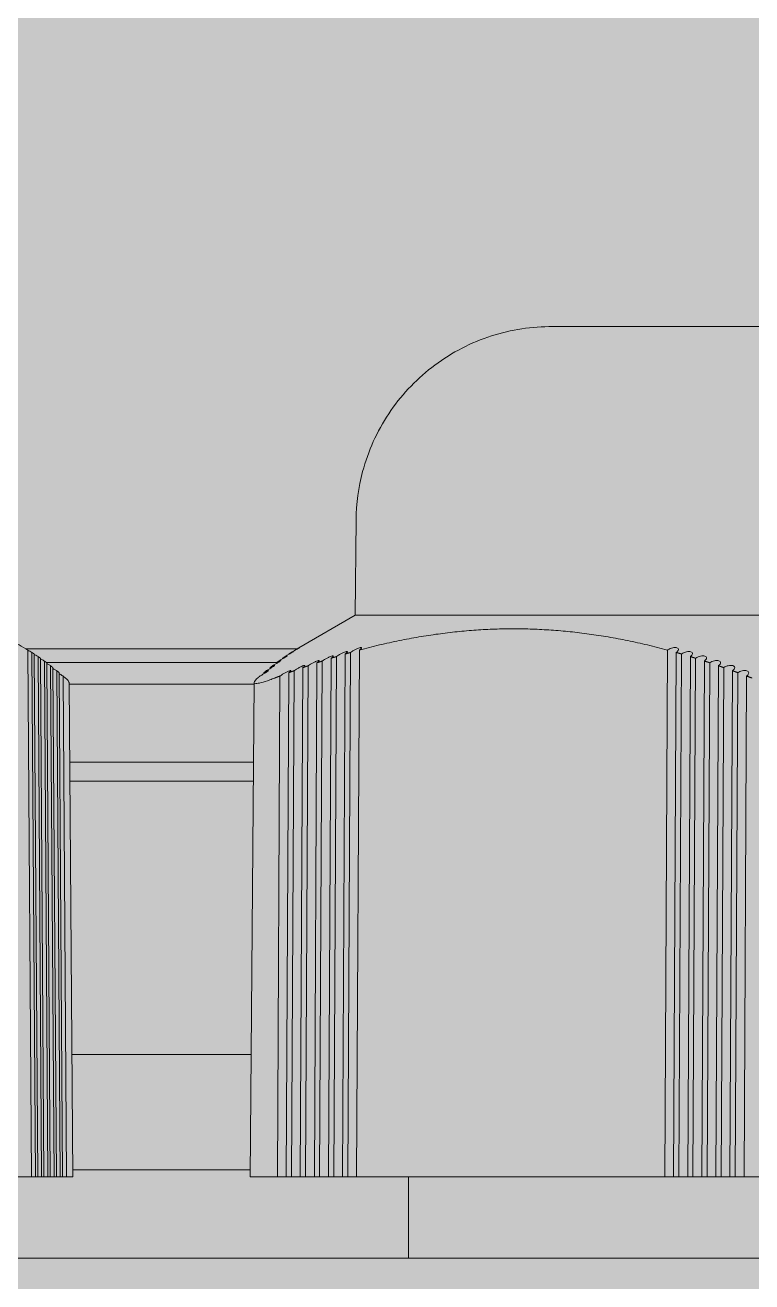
# Model space of a CAD drawing. Header units: centimetres. Extents: x 405564 to 502064, y 46284 to 60634.
# Drawn here: x 485165.323 to 485167.418, y 56089.198 to 56092.822 of the extents above; entities that cross this region are included whole.
import ezdxf

# ---------------------------------------------------------------- set-up
doc = ezdxf.new("R2010")
doc.units = ezdxf.units.CM
doc.layers.get('0').update_dxf_attribs({"color": 8, "lineweight": 9})
doc.layers.add('0-KRCN-MİMARİ-220526', color=8, linetype='Continuous', lineweight=9)
doc.layers.add('Visible (ISO)', color=8, linetype='Continuous', lineweight=18)
doc.layers.add('AS_NOT_MIMARI', color=8, linetype='Continuous')

# ---------------------------------------------------------------- blocks, each defined once
blk = doc.blocks.new('A$Cdfb98813')
h = blk.add_hatch()
h.set_pattern_fill('ANGLE', color=256)
h.set_pattern_definition([(0, (-482318.783, -59032.118), (0, 6.985), [5.08, -1.905]), (90, (-482318.783, -59032.118), (-6.985, 4e-16), [5.08, -1.905])])
h.paths.add_polyline_path([(2235.1391, -683), (325.1391, -683), (325.1391, -933.0145), (2235.1391, -933.0145)])
h.paths.add_polyline_path([(800, -700), (900, -700), (900, -800), (800, -800)], flags=16)
h.paths.add_polyline_path([(1700, -700), (1800, -700), (1800, -800), (1700, -800)], flags=16)
at = {"layer": 'Visible (ISO)'}
for p, q in [((1317.0869, -740.6098), (1319.3649, -740.6098)), ((1316.5314, -741.1673), (1316.529, -741.4422)), ((1316.529, -741.4422), (1316.3659, -741.5364)), ((1316.529, -741.4422), (1320.3615, -741.4422)), ((1316.3612, -741.5391), (1315.5792, -741.5391)), ((1315.585, -741.5426), (1315.5952, -743.0622)), ((1315.5963, -741.5496), (1315.6064, -743.0622)), ((1315.603, -741.554), (1315.6131, -743.0622)), ((1315.6143, -741.5615), (1315.6243, -743.0622)), ((1315.6211, -741.5662), (1315.631, -743.0622)), ((1316.3194, -741.5662), (1316.3194, -741.5678)), ((1316.3374, -741.554), (1316.3374, -741.555)), ((1316.3554, -741.5426), (1316.3554, -741.5431)), ((1316.4515, -743.0622), (1316.4592, -741.5662)), ((1316.4668, -743.0622), (1316.4745, -741.5615)), ((1316.4922, -743.0622), (1316.4999, -741.554)), ((1316.5074, -743.0622), (1316.5152, -741.5496)), ((1316.5328, -743.0622), (1316.5406, -741.5426)), ((1317.4293, -741.5426), (1317.4215, -743.0622)), ((1317.4547, -741.5496), (1317.4469, -743.0622)), ((1317.4699, -741.554), (1317.4621, -743.0622)), ((1317.4952, -741.5615), (1317.4875, -743.0622)), ((1317.5104, -741.5662), (1317.5027, -743.0622)), ((1315.6323, -741.5743), (1315.6422, -743.0622)), ((1315.6374, -741.5781), (1316.303, -741.5781)), ((1315.6391, -741.5793), (1315.6489, -743.0622)), ((1315.6601, -743.0622), (1315.6503, -741.5879)), ((1315.6669, -743.0622), (1315.6571, -741.5932)), ((1315.6781, -743.0622), (1315.6683, -741.6023)), ((1316.2834, -741.5959), (1316.2834, -741.5932)), ((1316.3014, -741.5793), (1316.3014, -741.5814)), ((1316.3524, -741.6023), (1316.3449, -743.0622)), ((1316.3778, -741.5932), (1316.3703, -743.0622)), ((1316.3931, -741.5879), (1316.3855, -743.0622)), ((1316.4185, -741.5793), (1316.4109, -743.0622)), ((1316.4261, -743.0622), (1316.4338, -741.5743)), ((1317.5358, -741.5743), (1317.5281, -743.0622)), ((1317.551, -741.5793), (1317.5434, -743.0622)), ((1317.5688, -743.0622), (1317.5763, -741.5879)), ((1317.584, -743.0622), (1317.5915, -741.5932)), ((1317.6094, -743.0622), (1317.6169, -741.6023)), ((1315.6848, -743.0622), (1315.6751, -741.6079)), ((1315.696, -743.0622), (1315.6864, -741.6175)), ((1315.7147, -743.0622), (1315.7035, -741.6363)), ((1316.2258, -743.0622), (1316.237, -741.6363)), ((1316.2653, -741.6111), (1316.2653, -741.6079)), ((1316.3117, -741.6175), (1316.3043, -743.0622)), ((1316.3371, -741.6079), (1316.3297, -743.0622)), ((1317.6246, -743.0622), (1317.6321, -741.6079)), ((1317.65, -743.0622), (1317.6574, -741.6175)), ((1316.2369, -741.6412), (1315.7035, -741.6412)), ((1315.7053, -741.8662), (1316.2352, -741.8662)), ((1316.2347, -741.9207), (1315.7057, -741.9207)), ((1315.7119, -742.7092), (1316.2285, -742.7092)), ((1316.2259, -743.0417), (1315.7145, -743.0417)), ((1315.5952, -743.0622), (1315.2031, -743.0622)), ((1315.6064, -743.0622), (1315.5952, -743.0622)), ((1315.6131, -743.0622), (1315.6064, -743.0622)), ((1315.6243, -743.0622), (1315.6131, -743.0622)), ((1315.631, -743.0622), (1315.6243, -743.0622)), ((1315.6422, -743.0622), (1315.631, -743.0622)), ((1315.6489, -743.0622), (1315.6422, -743.0622)), ((1315.6601, -743.0622), (1315.6489, -743.0622)), ((1315.6669, -743.0622), (1315.6601, -743.0622)), ((1315.6781, -743.0622), (1315.6669, -743.0622)), ((1315.6848, -743.0622), (1315.6781, -743.0622)), ((1315.696, -743.0622), (1315.6848, -743.0622)), ((1315.7044, -743.0622), (1315.696, -743.0622)), ((1315.7044, -743.0622), (1315.7147, -743.0622)), ((1316.2258, -743.0622), (1316.2852, -743.0622)), ((1316.3043, -743.0622), (1316.2852, -743.0622)), ((1316.3297, -743.0622), (1316.3043, -743.0622)), ((1316.3449, -743.0622), (1316.3297, -743.0622)), ((1316.3703, -743.0622), (1316.3449, -743.0622)), ((1316.3855, -743.0622), (1316.3703, -743.0622)), ((1316.4109, -743.0622), (1316.3855, -743.0622)), ((1316.4261, -743.0622), (1316.4109, -743.0622)), ((1316.4515, -743.0622), (1316.4261, -743.0622)), ((1316.4668, -743.0622), (1316.4515, -743.0622)), ((1316.4922, -743.0622), (1316.4668, -743.0622)), ((1316.5074, -743.0622), (1316.4922, -743.0622)), ((1316.5328, -743.0622), (1316.5074, -743.0622)), ((1317.4215, -743.0622), (1316.5328, -743.0622)), ((1316.6827, -743.2962), (1316.6827, -743.0622)), ((1317.4469, -743.0622), (1317.4215, -743.0622)), ((1317.4621, -743.0622), (1317.4469, -743.0622)), ((1317.4875, -743.0622), (1317.4621, -743.0622)), ((1317.5027, -743.0622), (1317.4875, -743.0622)), ((1317.5281, -743.0622), (1317.5027, -743.0622)), ((1317.5434, -743.0622), (1317.5281, -743.0622)), ((1317.5688, -743.0622), (1317.5434, -743.0622)), ((1317.584, -743.0622), (1317.5688, -743.0622)), ((1317.6094, -743.0622), (1317.584, -743.0622)), ((1317.6246, -743.0622), (1317.6094, -743.0622)), ((1317.65, -743.0622), (1317.6246, -743.0622)), ((1317.6691, -743.0622), (1317.65, -743.0622)), ((1317.6691, -743.0622), (1317.8838, -743.0622)), ((1310.4577, -743.2962), (1322.3077, -743.2962))]:
    blk.add_line(p, q, dxfattribs=at)
for points, knots in [([(1317.0869, -740.6098), (1317.0274, -740.6105), (1316.9673, -740.621), (1316.8531, -740.6601), (1316.7977, -740.6901), (1316.7012, -740.7649), (1316.6588, -740.8106), (1316.5915, -740.912), (1316.5658, -740.969), (1316.5382, -741.0733), (1316.5319, -741.1204), (1316.5314, -741.1673)], [0, 0, 0, 0, 0.238017, 0.238017, 0.483165, 0.483165, 0.7262, 0.7262, 0.969988, 0.969988, 1.157502, 1.157502, 1.157502, 1.157502]), ([(1315.5963, -741.5496), (1315.5942, -741.5484), (1315.592, -741.5471), (1315.5884, -741.545), (1315.5867, -741.5441), (1315.585, -741.5431)], [0.0725969, 0.0725969, 0.0725969, 0.0725969, 0.08193315, 0.08193315, 0.08940635, 0.08940635, 0.08940635, 0.08940635]), ([(1315.6143, -741.5615), (1315.612, -741.5602), (1315.6097, -741.5589), (1315.6061, -741.5568), (1315.6045, -741.5559), (1315.6031, -741.555)], [0.07187338, 0.07187338, 0.07187338, 0.07187338, 0.08192696, 0.08192696, 0.08867293, 0.08867293, 0.08867293, 0.08867293]), ([(1316.3194, -741.5662), (1316.3195, -741.5661), (1316.3197, -741.566), (1316.3223, -741.5646), (1316.3246, -741.5633), (1316.3281, -741.5614), (1316.3295, -741.5607), (1316.3317, -741.5596), (1316.3323, -741.5593), (1316.3327, -741.5593), (1316.3325, -741.5596), (1316.331, -741.5606), (1316.3298, -741.5614), (1316.3269, -741.5633), (1316.3248, -741.5645), (1316.3203, -741.5673), (1316.3178, -741.5688), (1316.3131, -741.5715), (1316.3106, -741.5729), (1316.3082, -741.5743), (1316.3082, -741.5743), (1316.3081, -741.5743)], [-0.15260197, -0.15260197, -0.15260197, -0.15260197, -0.1519491, -0.1519491, -0.1409958, -0.1409958, -0.13169317, -0.13169317, -0.12239054, -0.12239054, -0.11309808, -0.11309808, -0.10380563, -0.10380563, -0.09286303, -0.09286303, -0.08192043, -0.08192043, -0.07123852, -0.07123852, -0.07116546, -0.07116546, -0.07116546, -0.07116546]), ([(1316.3374, -741.554), (1316.3377, -741.5538), (1316.338, -741.5536), (1316.3407, -741.5521), (1316.343, -741.5508), (1316.3464, -741.5489), (1316.3478, -741.5481), (1316.3499, -741.5471), (1316.3505, -741.5468), (1316.3507, -741.5468), (1316.3504, -741.5471), (1316.3488, -741.5481), (1316.3476, -741.5489), (1316.3445, -741.5508), (1316.3424, -741.552), (1316.3378, -741.5548), (1316.3353, -741.5563), (1316.3308, -741.5589), (1316.3284, -741.5602), (1316.3262, -741.5615)], [-0.15331396, -0.15331396, -0.15331396, -0.15331396, -0.15195309, -0.15195309, -0.14100031, -0.14100031, -0.13169861, -0.13169861, -0.12239691, -0.12239691, -0.11310472, -0.11310472, -0.10381253, -0.10381253, -0.09286974, -0.09286974, -0.08192695, -0.08192695, -0.07187321, -0.07187321, -0.07187321, -0.07187321]), ([(1316.3554, -741.5426), (1316.3559, -741.5423), (1316.3563, -741.5421), (1316.3592, -741.5404), (1316.3614, -741.5392), (1316.3647, -741.5373), (1316.3661, -741.5365), (1316.368, -741.5355), (1316.3685, -741.5352), (1316.3687, -741.5352), (1316.3683, -741.5354), (1316.3666, -741.5365), (1316.3653, -741.5373), (1316.3622, -741.5391), (1316.36, -741.5404), (1316.3553, -741.5431), (1316.3528, -741.5446), (1316.3484, -741.5471), (1316.3462, -741.5484), (1316.3442, -741.5496)], [-0.15404177, -0.15404177, -0.15404177, -0.15404177, -0.15195691, -0.15195691, -0.14100465, -0.14100465, -0.13170386, -0.13170386, -0.12240308, -0.12240308, -0.11311111, -0.11311111, -0.10381914, -0.10381914, -0.09287615, -0.09287615, -0.08193315, -0.08193315, -0.0725969, -0.0725969, -0.0725969, -0.0725969]), ([(1316.4338, -741.5743), (1316.4338, -741.5743), (1316.4338, -741.5743), (1316.4357, -741.5729), (1316.4379, -741.5715), (1316.44, -741.5701), (1316.4423, -741.5688), (1316.4448, -741.5673), (1316.45, -741.5645), (1316.4525, -741.5633), (1316.4568, -741.5614), (1316.4587, -741.5606), (1316.462, -741.5596), (1316.4633, -741.5593), (1316.4649, -741.5593), (1316.4654, -741.5596), (1316.4652, -741.5607), (1316.4647, -741.5614), (1316.4629, -741.5633), (1316.4614, -741.5646), (1316.4594, -741.566), (1316.4593, -741.5661), (1316.4592, -741.5662)], [-0.01075497, -0.01075497, -0.01075497, -0.01075497, -0.0106819, -0.0106819, 0, 0, 0, 0.0109426, 0.0109426, 0.0218852, 0.0218852, 0.03117766, 0.03117766, 0.04047011, 0.04047011, 0.04977274, 0.04977274, 0.05907537, 0.05907537, 0.07002867, 0.07002867, 0.07068154, 0.07068154, 0.07068154, 0.07068154]), ([(1316.4745, -741.5615), (1316.4762, -741.5602), (1316.4782, -741.5589), (1316.4803, -741.5576), (1316.4825, -741.5563), (1316.485, -741.5548), (1316.4902, -741.552), (1316.4928, -741.5508), (1316.497, -741.5489), (1316.499, -741.5481), (1316.5024, -741.5471), (1316.5037, -741.5468), (1316.5055, -741.5468), (1316.506, -741.5471), (1316.506, -741.5481), (1316.5055, -741.5489), (1316.5038, -741.5508), (1316.5024, -741.5521), (1316.5004, -741.5536), (1316.5001, -741.5538), (1316.4999, -741.554)], [-0.01005356, -0.01005356, -0.01005356, -0.01005356, 0, 0, 0, 0.01094279, 0.01094279, 0.02188558, 0.02188558, 0.03117777, 0.03117777, 0.04046996, 0.04046996, 0.04977166, 0.04977166, 0.05907336, 0.05907336, 0.07002613, 0.07002613, 0.07138701, 0.07138701, 0.07138701, 0.07138701]), ([(1316.5152, -741.5496), (1316.5168, -741.5484), (1316.5186, -741.5471), (1316.5205, -741.546), (1316.5227, -741.5446), (1316.5252, -741.5431), (1316.5303, -741.5404), (1316.533, -741.5391), (1316.5373, -741.5373), (1316.5393, -741.5365), (1316.5428, -741.5354), (1316.5442, -741.5352), (1316.546, -741.5352), (1316.5466, -741.5355), (1316.5467, -741.5365), (1316.5463, -741.5373), (1316.5448, -741.5392), (1316.5434, -741.5404), (1316.5413, -741.5421), (1316.541, -741.5423), (1316.5406, -741.5426)], [-0.00933625, -0.00933625, -0.00933625, -0.00933625, 0, 0, 0, 0.01094299, 0.01094299, 0.02188599, 0.02188599, 0.03117796, 0.03117796, 0.04046993, 0.04046993, 0.04977071, 0.04977071, 0.0590715, 0.0590715, 0.07002376, 0.07002376, 0.07210862, 0.07210862, 0.07210862, 0.07210862]), ([(1317.4293, -741.5426), (1317.4297, -741.5423), (1317.43, -741.5421), (1317.4324, -741.5404), (1317.4348, -741.5392), (1317.4394, -741.5373), (1317.4418, -741.5365), (1317.4466, -741.5355), (1317.4489, -741.5352), (1317.453, -741.5352), (1317.455, -741.5354), (1317.458, -741.5365), (1317.4591, -741.5373), (1317.4606, -741.5391), (1317.4609, -741.5404), (1317.4604, -741.5431), (1317.4596, -741.5446), (1317.4576, -741.5471), (1317.4563, -741.5484), (1317.4547, -741.5496)], [-0.15404177, -0.15404177, -0.15404177, -0.15404177, -0.15195691, -0.15195691, -0.14100465, -0.14100465, -0.13170386, -0.13170386, -0.12240308, -0.12240308, -0.11311111, -0.11311111, -0.10381914, -0.10381914, -0.09287615, -0.09287615, -0.08193315, -0.08193315, -0.0725969, -0.0725969, -0.0725969, -0.0725969]), ([(1317.4699, -741.554), (1317.4701, -741.5538), (1317.4703, -741.5536), (1317.4726, -741.5521), (1317.4749, -741.5508), (1317.4795, -741.5489), (1317.4819, -741.5481), (1317.4866, -741.5471), (1317.489, -741.5468), (1317.4932, -741.5468), (1317.4952, -741.5471), (1317.4983, -741.5481), (1317.4995, -741.5489), (1317.5011, -741.5508), (1317.5015, -741.552), (1317.5011, -741.5548), (1317.5004, -741.5563), (1317.4984, -741.5589), (1317.497, -741.5602), (1317.4952, -741.5615)], [-0.15331396, -0.15331396, -0.15331396, -0.15331396, -0.15195309, -0.15195309, -0.14100031, -0.14100031, -0.13169861, -0.13169861, -0.12239692, -0.12239692, -0.11310472, -0.11310472, -0.10381253, -0.10381253, -0.09286974, -0.09286974, -0.08192696, -0.08192696, -0.07187321, -0.07187321, -0.07187321, -0.07187321]), ([(1317.5104, -741.5662), (1317.5105, -741.5661), (1317.5107, -741.566), (1317.5127, -741.5646), (1317.515, -741.5633), (1317.5195, -741.5614), (1317.5219, -741.5607), (1317.5267, -741.5596), (1317.5291, -741.5593), (1317.5333, -741.5593), (1317.5353, -741.5596), (1317.5386, -741.5606), (1317.5398, -741.5614), (1317.5415, -741.5633), (1317.542, -741.5645), (1317.5418, -741.5673), (1317.5411, -741.5688), (1317.5391, -741.5715), (1317.5377, -741.5729), (1317.5358, -741.5743), (1317.5358, -741.5743), (1317.5358, -741.5743)], [-0.15260197, -0.15260197, -0.15260197, -0.15260197, -0.1519491, -0.1519491, -0.1409958, -0.1409958, -0.13169317, -0.13169317, -0.12239054, -0.12239054, -0.11309808, -0.11309808, -0.10380563, -0.10380563, -0.09286303, -0.09286303, -0.08192043, -0.08192043, -0.07123852, -0.07123852, -0.07116546, -0.07116546, -0.07116546, -0.07116546]), ([(1315.6323, -741.5743), (1315.6323, -741.5743), (1315.6323, -741.5743), (1315.6299, -741.5729), (1315.6273, -741.5715), (1315.6237, -741.5694), (1315.6224, -741.5686), (1315.6211, -741.5678)], [0.07116546, 0.07116546, 0.07116546, 0.07116546, 0.07123852, 0.07123852, 0.08192043, 0.08192043, 0.08795056, 0.08795056, 0.08795056, 0.08795056]), ([(1315.6503, -741.5879), (1315.6502, -741.5878), (1315.65, -741.5877), (1315.6474, -741.5862), (1315.6449, -741.5848), (1315.6414, -741.5828), (1315.6402, -741.5821), (1315.6391, -741.5814)], [0.07047338, 0.07047338, 0.07047338, 0.07047338, 0.0712324, 0.0712324, 0.08191361, 0.08191361, 0.08723963, 0.08723963, 0.08723963, 0.08723963]), ([(1315.6683, -741.6023), (1315.668, -741.6021), (1315.6677, -741.6019), (1315.6649, -741.6004), (1315.6624, -741.599), (1315.6591, -741.5971), (1315.6581, -741.5965), (1315.6571, -741.5959)], [0.06979708, 0.06979708, 0.06979708, 0.06979708, 0.07122607, 0.07122607, 0.08190653, 0.08190653, 0.0865404, 0.0865404, 0.0865404, 0.0865404]), ([(1316.2653, -741.6079), (1316.2675, -741.6067), (1316.2696, -741.6056), (1316.273, -741.6039), (1316.2746, -741.6031), (1316.2771, -741.602), (1316.278, -741.6018), (1316.2787, -741.6018), (1316.2786, -741.602), (1316.2775, -741.6031), (1316.2765, -741.6039), (1316.2738, -741.6057), (1316.2719, -741.607), (1316.2675, -741.6097), (1316.2651, -741.6112), (1316.2605, -741.6139), (1316.258, -741.6153), (1316.255, -741.617), (1316.2546, -741.6172), (1316.2541, -741.6175)], [-0.1505631, -0.1505631, -0.1505631, -0.1505631, -0.14098147, -0.14098147, -0.13167596, -0.13167596, -0.12237044, -0.12237044, -0.11307698, -0.11307698, -0.10378353, -0.10378353, -0.09284138, -0.09284138, -0.08189923, -0.08189923, -0.07121955, -0.07121955, -0.0691374, -0.0691374, -0.0691374, -0.0691374]), ([(1316.2834, -741.5932), (1316.2857, -741.5919), (1316.2879, -741.5907), (1316.2914, -741.5889), (1316.293, -741.5882), (1316.2953, -741.5871), (1316.2961, -741.5868), (1316.2967, -741.5868), (1316.2966, -741.5871), (1316.2954, -741.5881), (1316.2943, -741.5889), (1316.2915, -741.5908), (1316.2896, -741.592), (1316.2851, -741.5948), (1316.2827, -741.5963), (1316.278, -741.599), (1316.2755, -741.6004), (1316.2728, -741.6019), (1316.2724, -741.6021), (1316.2721, -741.6023)], [-0.15122649, -0.15122649, -0.15122649, -0.15122649, -0.14098636, -0.14098636, -0.13168182, -0.13168182, -0.12237727, -0.12237727, -0.11308418, -0.11308418, -0.10379109, -0.10379109, -0.09284881, -0.09284881, -0.08190653, -0.08190653, -0.07122607, -0.07122607, -0.06979734, -0.06979734, -0.06979734, -0.06979734]), ([(1316.3014, -741.5793), (1316.3038, -741.5779), (1316.3062, -741.5766), (1316.3097, -741.5748), (1316.3113, -741.574), (1316.3135, -741.5729), (1316.3142, -741.5727), (1316.3147, -741.5727), (1316.3145, -741.5729), (1316.3132, -741.574), (1316.3121, -741.5748), (1316.3092, -741.5766), (1316.3072, -741.5779), (1316.3027, -741.5806), (1316.3002, -741.5821), (1316.2956, -741.5848), (1316.2931, -741.5862), (1316.2905, -741.5877), (1316.2903, -741.5878), (1316.2901, -741.5879)], [-0.15190605, -0.15190605, -0.15190605, -0.15190605, -0.14099114, -0.14099114, -0.13168756, -0.13168756, -0.12238398, -0.12238398, -0.11309123, -0.11309123, -0.10379847, -0.10379847, -0.09285604, -0.09285604, -0.08191361, -0.08191361, -0.0712324, -0.0712324, -0.07047338, -0.07047338, -0.07047338, -0.07047338]), ([(1316.3117, -741.6175), (1316.312, -741.6172), (1316.3124, -741.617), (1316.3148, -741.6153), (1316.3171, -741.6139), (1316.3193, -741.6126), (1316.3216, -741.6112), (1316.3241, -741.6097), (1316.3292, -741.607), (1316.3318, -741.6057), (1316.3358, -741.6039), (1316.3377, -741.6031), (1316.3407, -741.602), (1316.3418, -741.6018), (1316.3431, -741.6018), (1316.3434, -741.602), (1316.3429, -741.6031), (1316.3422, -741.6039), (1316.3402, -741.6056), (1316.3388, -741.6067), (1316.3371, -741.6079)], [-0.01276183, -0.01276183, -0.01276183, -0.01276183, -0.01067968, -0.01067968, 0, 0, 0, 0.01094215, 0.01094215, 0.02188429, 0.02188429, 0.03117775, 0.03117775, 0.04047121, 0.04047121, 0.04977672, 0.04977672, 0.05908224, 0.05908224, 0.06866373, 0.06866373, 0.06866373, 0.06866373]), ([(1316.3524, -741.6023), (1316.3526, -741.6021), (1316.3529, -741.6019), (1316.3551, -741.6004), (1316.3573, -741.599), (1316.3595, -741.5976), (1316.3618, -741.5963), (1316.3644, -741.5948), (1316.3695, -741.592), (1316.3721, -741.5908), (1316.3762, -741.5889), (1316.3781, -741.5881), (1316.3811, -741.5871), (1316.3823, -741.5868), (1316.3837, -741.5868), (1316.384, -741.5871), (1316.3837, -741.5882), (1316.383, -741.5889), (1316.3811, -741.5907), (1316.3796, -741.5919), (1316.3778, -741.5932)], [-0.0121092, -0.0121092, -0.0121092, -0.0121092, -0.01068047, -0.01068047, 0, 0, 0, 0.01094228, 0.01094228, 0.02188456, 0.02188456, 0.03117765, 0.03117765, 0.04047074, 0.04047074, 0.04977529, 0.04977529, 0.05907983, 0.05907983, 0.06931978, 0.06931978, 0.06931978, 0.06931978]), ([(1316.3931, -741.5879), (1316.3932, -741.5878), (1316.3934, -741.5877), (1316.3954, -741.5862), (1316.3976, -741.5848), (1316.3998, -741.5835), (1316.402, -741.5821), (1316.4046, -741.5806), (1316.4097, -741.5779), (1316.4123, -741.5766), (1316.4165, -741.5748), (1316.4184, -741.574), (1316.4216, -741.5729), (1316.4228, -741.5727), (1316.4243, -741.5727), (1316.4247, -741.5729), (1316.4245, -741.574), (1316.4239, -741.5748), (1316.422, -741.5766), (1316.4204, -741.5779), (1316.4185, -741.5793)], [-0.01144023, -0.01144023, -0.01144023, -0.01144023, -0.01068121, -0.01068121, 0, 0, 0, 0.01094243, 0.01094243, 0.02188486, 0.02188486, 0.03117762, 0.03117762, 0.04047037, 0.04047037, 0.04977396, 0.04977396, 0.05907754, 0.05907754, 0.06999242, 0.06999242, 0.06999242, 0.06999242]), ([(1317.551, -741.5793), (1317.5529, -741.5779), (1317.5552, -741.5766), (1317.5596, -741.5748), (1317.562, -741.574), (1317.5668, -741.5729), (1317.5692, -741.5727), (1317.5735, -741.5727), (1317.5755, -741.5729), (1317.5789, -741.574), (1317.5801, -741.5748), (1317.582, -741.5766), (1317.5825, -741.5779), (1317.5824, -741.5806), (1317.5818, -741.5821), (1317.5799, -741.5848), (1317.5785, -741.5862), (1317.5766, -741.5877), (1317.5765, -741.5878), (1317.5763, -741.5879)], [-0.15190605, -0.15190605, -0.15190605, -0.15190605, -0.14099115, -0.14099115, -0.13168756, -0.13168756, -0.12238398, -0.12238398, -0.11309123, -0.11309123, -0.10379847, -0.10379847, -0.09285604, -0.09285604, -0.08191361, -0.08191361, -0.0712324, -0.0712324, -0.07047338, -0.07047338, -0.07047338, -0.07047338]), ([(1317.5915, -741.5932), (1317.5933, -741.5919), (1317.5955, -741.5907), (1317.5997, -741.5889), (1317.6021, -741.5882), (1317.6069, -741.5871), (1317.6093, -741.5868), (1317.6136, -741.5868), (1317.6157, -741.5871), (1317.6191, -741.5881), (1317.6205, -741.5889), (1317.6224, -741.5908), (1317.623, -741.592), (1317.623, -741.5948), (1317.6225, -741.5963), (1317.6207, -741.599), (1317.6194, -741.6004), (1317.6174, -741.6019), (1317.6171, -741.6021), (1317.6169, -741.6023)], [-0.15122649, -0.15122649, -0.15122649, -0.15122649, -0.14098636, -0.14098636, -0.13168182, -0.13168182, -0.12237727, -0.12237727, -0.11308418, -0.11308418, -0.10379109, -0.10379109, -0.09284881, -0.09284881, -0.08190653, -0.08190653, -0.07122607, -0.07122607, -0.06979734, -0.06979734, -0.06979734, -0.06979734]), ([(1317.6321, -741.6079), (1317.6338, -741.6067), (1317.6357, -741.6056), (1317.6398, -741.6039), (1317.6421, -741.6031), (1317.647, -741.602), (1317.6494, -741.6018), (1317.6537, -741.6018), (1317.6559, -741.602), (1317.6594, -741.6031), (1317.6608, -741.6039), (1317.6628, -741.6057), (1317.6634, -741.607), (1317.6636, -741.6097), (1317.6632, -741.6112), (1317.6615, -741.6139), (1317.6602, -741.6153), (1317.6582, -741.617), (1317.6578, -741.6172), (1317.6574, -741.6175)], [-0.1505631, -0.1505631, -0.1505631, -0.1505631, -0.14098147, -0.14098147, -0.13167596, -0.13167596, -0.12237044, -0.12237044, -0.11307698, -0.11307698, -0.10378353, -0.10378353, -0.09284138, -0.09284138, -0.08189923, -0.08189923, -0.07121955, -0.07121955, -0.0691374, -0.0691374, -0.0691374, -0.0691374]), ([(1315.6864, -741.6175), (1315.6859, -741.6172), (1315.6854, -741.617), (1315.6825, -741.6153), (1315.68, -741.6139), (1315.6768, -741.6121), (1315.676, -741.6116), (1315.6751, -741.6111)], [0.0691374, 0.0691374, 0.0691374, 0.0691374, 0.07121955, 0.07121955, 0.08189923, 0.08189923, 0.0858533, 0.0858533, 0.0858533, 0.0858533]), ([(1315.6931, -741.6233), (1315.6952, -741.6252), (1315.6971, -741.6269), (1315.7018, -741.6319), (1315.7034, -741.6345), (1315.7034, -741.6363)], [1.27841147, 1.27841147, 1.27841147, 1.27841147, 1.30648163, 1.30648163, 1.36708442, 1.36708442, 1.36708442, 1.36708442]), ([(1316.2965, -741.6233), (1316.2917, -741.6252), (1316.2871, -741.6269), (1316.2632, -741.6355), (1316.2493, -741.6392), (1316.2355, -741.6392), (1316.2352, -741.6355), (1316.2434, -741.6269), (1316.2452, -741.6252), (1316.2474, -741.6233)], [-1.5855563, -1.5855563, -1.5855563, -1.5855563, -1.5574862, -1.5574862, -1.4319839, -1.4319839, -1.3064816, -1.3064816, -1.2784115, -1.2784115, -1.2784115, -1.2784115])]:
    blk.add_open_spline(points, degree=3, knots=knots, dxfattribs=at)
for points, weights in [([(1315.193, -741.5426), (1315.3882, -741.4232), (1315.585, -741.5426)], [1.68060723599, 1.77086825566, 1.68060723794]), ([(1316.5406, -741.5426), (1316.9856, -741.4232), (1317.4293, -741.5426)], [1.68060723791, 1.77086825543, 1.68060723635]), ([(1315.5963, -741.5496), (1315.5997, -741.5517), (1315.603, -741.554)], [1.67560206718, 1.67407201911, 1.6724952768]), ([(1315.6143, -741.5615), (1315.6177, -741.5638), (1315.6211, -741.5662)], [1.66715046063, 1.66552115947, 1.66384654775]), ([(1316.3262, -741.5615), (1316.3228, -741.5638), (1316.3194, -741.5662)], [1.66715044506, 1.6655211521, 1.66384654906]), ([(1316.3442, -741.5496), (1316.3408, -741.5517), (1316.3374, -741.554)], [1.6756020672, 1.67407202071, 1.67249528008]), ([(1316.3554, -741.5426), (1316.3607, -741.5394), (1316.3659, -741.5364)], [1.68060723637, 1.6829063455, 1.68508832982]), ([(1316.4592, -741.5662), (1316.4669, -741.5638), (1316.4745, -741.5615)], [1.66384654676, 1.66552115901, 1.66715046067]), ([(1316.4999, -741.554), (1316.5076, -741.5517), (1316.5152, -741.5496)], [1.6724952751, 1.67407201822, 1.67560206706]), ([(1317.4547, -741.5496), (1317.4623, -741.5517), (1317.4699, -741.554)], [1.6756020673, 1.6740720208, 1.67249528017]), ([(1317.4952, -741.5615), (1317.5028, -741.5638), (1317.5104, -741.5662)], [1.66715044511, 1.66552115216, 1.66384654912]), ([(1315.6323, -741.5743), (1315.6357, -741.5767), (1315.6391, -741.5793)], [1.6581844112, 1.65646258553, 1.65469687331]), ([(1315.6503, -741.5879), (1315.6537, -741.5905), (1315.6571, -741.5932)], [1.64874002508, 1.6469324426, 1.6450824257]), ([(1315.6683, -741.6023), (1315.6717, -741.6051), (1315.6751, -741.6079)], [1.63885355867, 1.63696704229, 1.63503956398]), ([(1316.2721, -741.6023), (1316.2687, -741.6051), (1316.2653, -741.6079)], [1.63885357411, 1.63696705059, 1.63503956482]), ([(1316.2901, -741.5879), (1316.2868, -741.5905), (1316.2834, -741.5932)], [1.64874002551, 1.64693245868, 1.64508245815]), ([(1316.3081, -741.5743), (1316.3048, -741.5767), (1316.3014, -741.5793)], [1.65818441089, 1.6564625851, 1.65469687275]), ([(1316.3371, -741.6079), (1316.3448, -741.6051), (1316.3524, -741.6023)], [1.63503956769, 1.63696705173, 1.6388535736]), ([(1316.3778, -741.5932), (1316.3855, -741.5905), (1316.3931, -741.5879)], [1.64508246386, 1.64693246122, 1.64874002502]), ([(1316.4185, -741.5793), (1316.4262, -741.5767), (1316.4338, -741.5743)], [1.65469687373, 1.65646258597, 1.65818441165]), ([(1317.5358, -741.5743), (1317.5434, -741.5767), (1317.551, -741.5793)], [1.65818441156, 1.65646258576, 1.6546968734]), ([(1317.5763, -741.5879), (1317.5839, -741.5905), (1317.5915, -741.5932)], [1.64874002527, 1.64693245846, 1.64508245795]), ([(1317.6169, -741.6023), (1317.6245, -741.6051), (1317.6321, -741.6079)], [1.63885357422, 1.63696705072, 1.63503956498]), ([(1315.6864, -741.6175), (1315.6897, -741.6204), (1315.6931, -741.6233)], [1.62856117653, 1.62661427145, 1.62462836067]), ([(1316.2541, -741.6175), (1316.2507, -741.6204), (1316.2474, -741.6233)], [1.62856117557, 1.62661427089, 1.62462836053]), ([(1316.2965, -741.6233), (1316.3041, -741.6204), (1316.3117, -741.6175)], [1.62462836048, 1.62661427159, 1.628561177]), ([(1317.6574, -741.6175), (1317.665, -741.6204), (1317.6726, -741.6233)], [1.62856117598, 1.62661427129, 1.62462836094])]:
    blk.add_rational_spline(points, weights, degree=2, dxfattribs=at)
blk = doc.blocks.new('A$C6A10306C')
at = {"layer": 'AS_NOT_MIMARI'}
blk.add_blockref('A$Cdfb98813', (13285.6797, -3801.4536), dxfattribs=at)

msp = doc.modelspace()

# ---------------------------------------------------------------- block references
at = {"layer": '0-KRCN-MİMARİ-220526'}
msp.add_blockref('A$C6A10306C', (470564.066, 60634.0162), dxfattribs=at)

doc.saveas('drawing.dxf')
